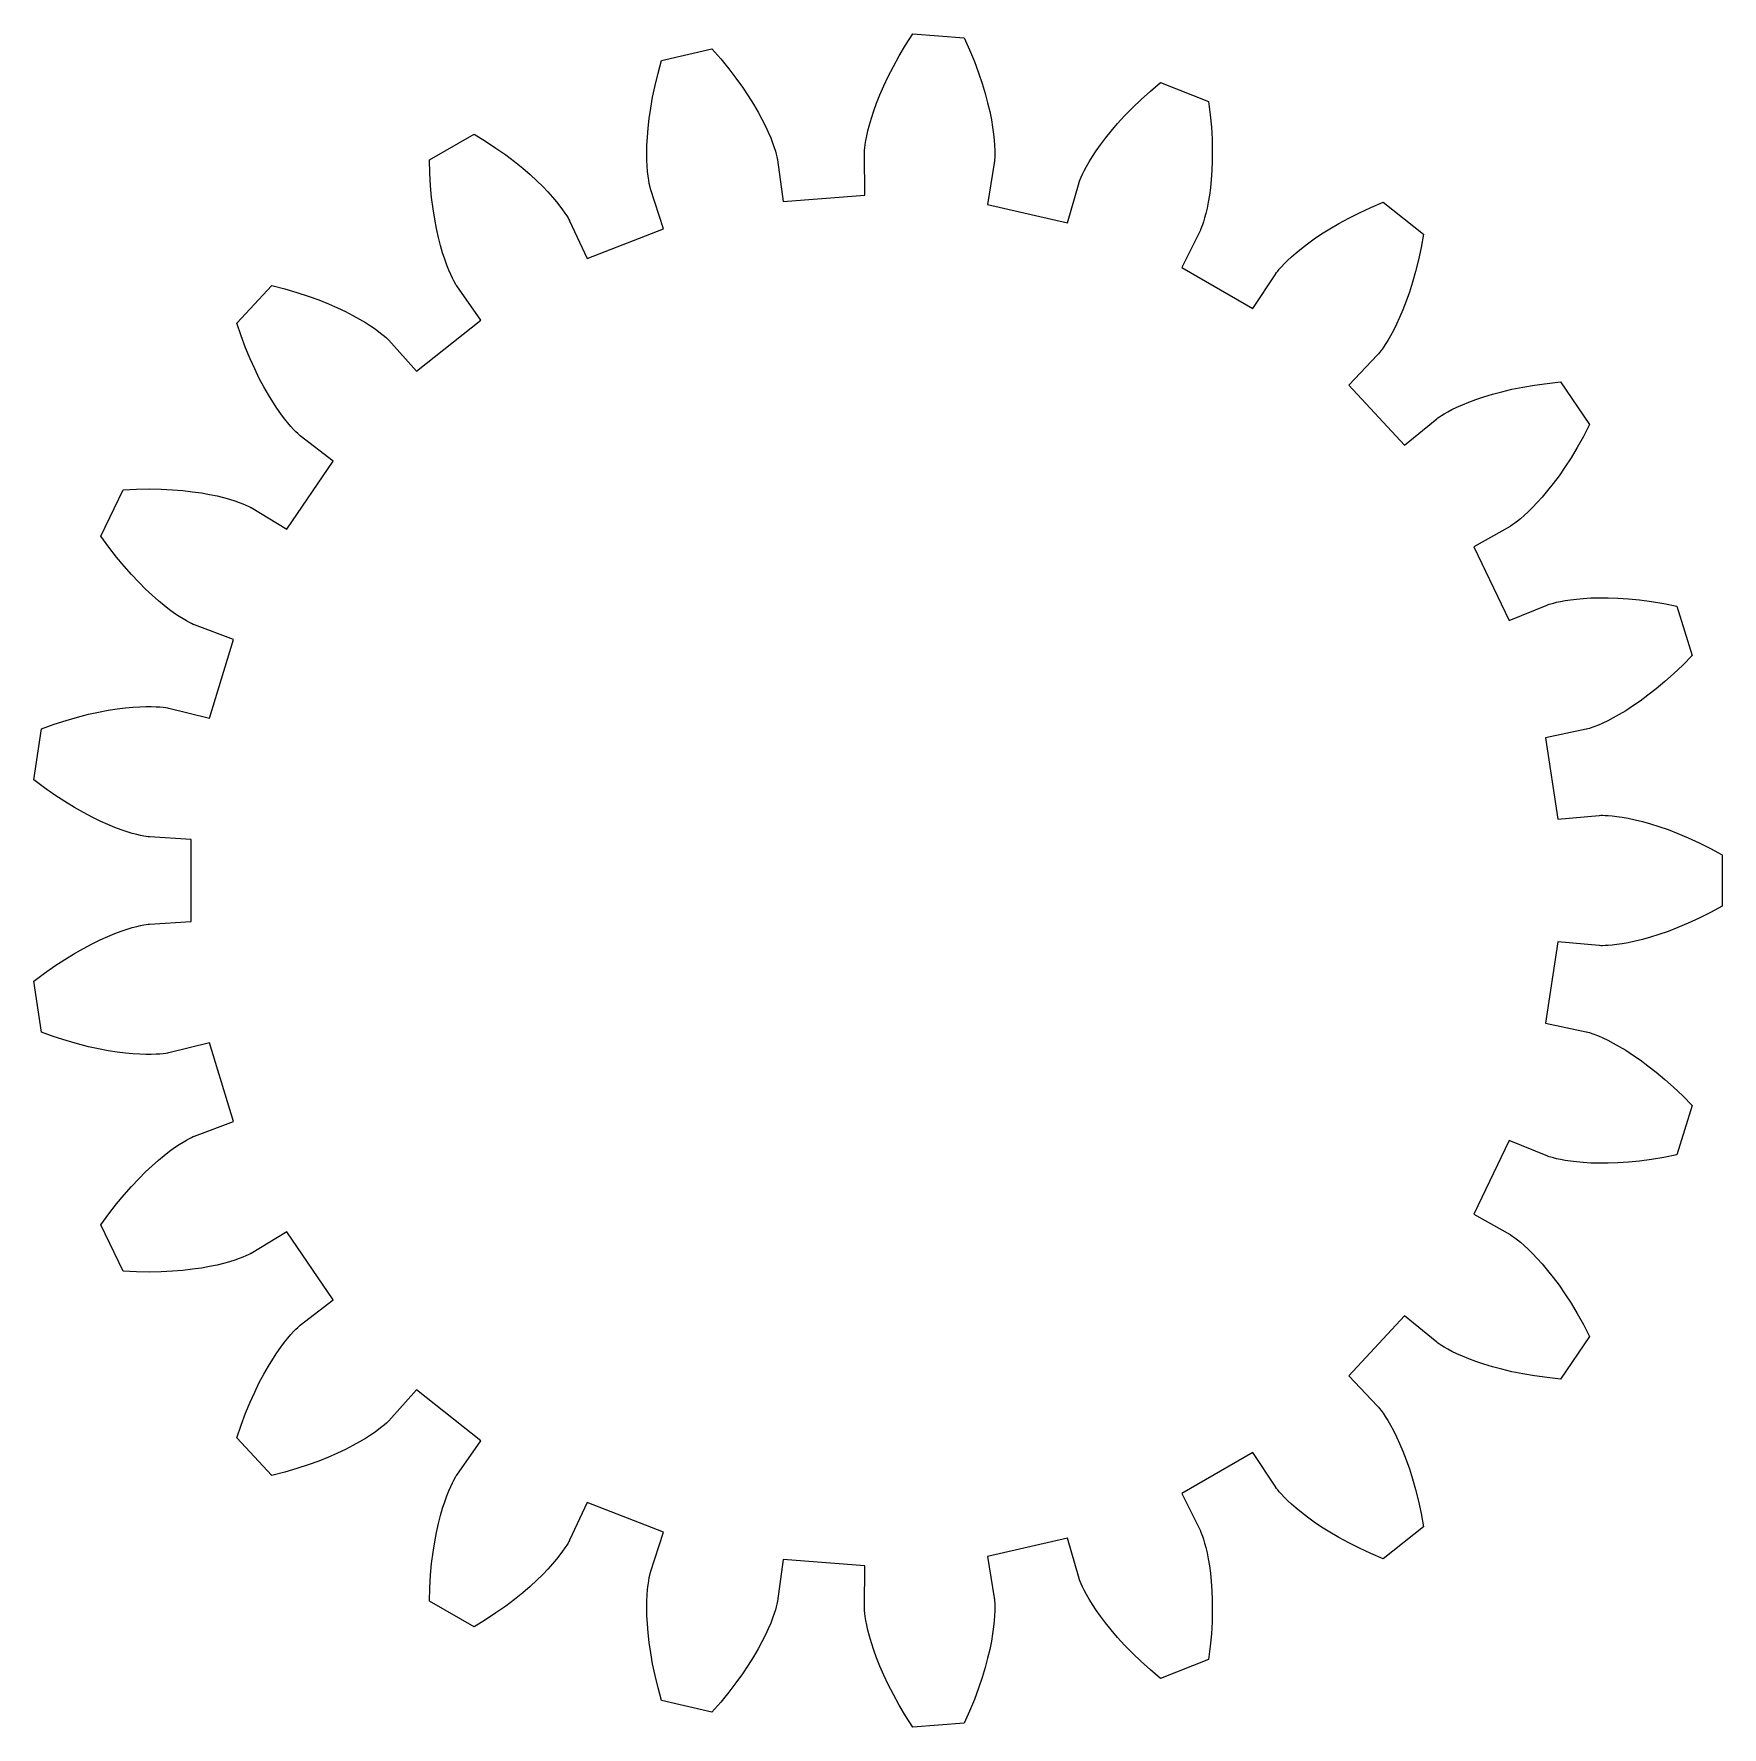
# Model space of a CAD drawing. Extents: x -41.6 to 41.9, y -41.9 to 41.9.
import ezdxf

# ---------------------------------------------------------------- set-up
doc = ezdxf.new("R2010")
doc.units = 0
doc.layers.add('1', color=7, linetype='CONTINUOUS')

msp = doc.modelspace()

# ---------------------------------------------------------------- linework, layer by layer
at = {"layer": '1', "color": 1}
for p, q in [((1.503, 41.343), (1.859, 41.9)), ((1.859, 41.9), (4.407, 41.709)), ((-10.574, 40.586), (-8.083, 41.155)), ((-8.083, 41.155), (-7.648, 40.657)), ((1.183, 40.805), (1.503, 41.343)), ((4.407, 41.709), (4.675, 41.105)), ((4.675, 41.105), (4.911, 40.526)), ((-10.75, 39.949), (-10.574, 40.586)), ((-7.648, 40.657), (-7.252, 40.173)), ((0.646, 39.797), (0.898, 40.29)), ((0.898, 40.29), (1.183, 40.805)), ((4.911, 40.526), (5.117, 39.973)), ((-10.897, 39.341), (-10.75, 39.949)), ((-7.252, 40.173), (-6.893, 39.706)), ((-6.893, 39.706), (-6.57, 39.256)), ((0.424, 39.328), (0.646, 39.797)), ((5.117, 39.973), (5.293, 39.448)), ((5.293, 39.448), (5.442, 38.952)), ((13.622, 39.063), (14.127, 39.491)), ((14.127, 39.491), (16.505, 38.557)), ((-11.113, 38.219), (-11.017, 38.764)), ((-11.017, 38.764), (-10.897, 39.341)), ((-6.57, 39.256), (-6.281, 38.826)), ((-6.281, 38.826), (-6.024, 38.417)), ((0.066, 38.471), (0.231, 38.886)), ((0.231, 38.886), (0.424, 39.328)), ((5.442, 38.952), (5.567, 38.486)), ((12.734, 38.235), (13.159, 38.644)), ((13.159, 38.644), (13.622, 39.063)), ((16.505, 38.557), (16.584, 37.901)), ((-11.187, 37.706), (-11.113, 38.219)), ((-6.024, 38.417), (-5.799, 38.032)), ((-5.799, 38.032), (-5.603, 37.671)), ((-0.286, 37.403), (-0.191, 37.728)), ((-0.191, 37.728), (-0.074, 38.085)), ((-0.074, 38.085), (0.066, 38.471)), ((5.567, 38.486), (5.669, 38.051)), ((5.669, 38.051), (5.75, 37.649)), ((11.997, 37.456), (12.347, 37.838)), ((12.347, 37.838), (12.734, 38.235)), ((16.584, 37.901), (16.639, 37.278)), ((-22.067, 35.667), (-19.854, 36.944)), ((-19.854, 36.944), (-19.292, 36.596)), ((-11.277, 36.782), (-11.241, 37.227)), ((-11.241, 37.227), (-11.187, 37.706)), ((-5.603, 37.671), (-5.435, 37.336)), ((-5.435, 37.336), (-5.292, 37.028)), ((-5.292, 37.028), (-5.173, 36.748)), ((-0.421, 36.847), (-0.362, 37.109)), ((-0.362, 37.109), (-0.286, 37.403)), ((5.75, 37.649), (5.812, 37.279)), ((5.812, 37.279), (5.857, 36.942)), ((5.857, 36.942), (5.889, 36.64)), ((11.403, 36.743), (11.683, 37.09)), ((11.683, 37.09), (11.997, 37.456)), ((16.639, 37.278), (16.672, 36.689)), ((-19.292, 36.596), (-18.771, 36.251)), ((-18.771, 36.251), (-18.29, 35.91)), ((-11.303, 35.996), (-11.297, 36.371)), ((-11.297, 36.371), (-11.277, 36.782)), ((-5.173, 36.748), (-5.075, 36.499)), ((-5.075, 36.499), (-4.998, 36.28)), ((-4.998, 36.28), (-4.938, 36.092)), ((-4.938, 36.092), (-4.894, 35.938)), ((-0.536, 35.999), (-0.534, 36.052)), ((-0.534, 36.052), (-0.529, 36.141)), ((-0.529, 36.141), (-0.517, 36.266)), ((-0.517, 36.266), (-0.496, 36.425)), ((-0.496, 36.425), (-0.465, 36.619)), ((-0.465, 36.619), (-0.421, 36.847)), ((5.889, 36.64), (5.908, 36.373)), ((5.908, 36.373), (5.918, 36.141)), ((5.918, 36.141), (5.919, 35.944)), ((10.751, 35.825), (10.938, 36.109)), ((10.938, 36.109), (11.155, 36.415)), ((11.155, 36.415), (11.403, 36.743)), ((16.672, 36.689), (16.686, 36.136)), ((16.686, 36.136), (16.682, 35.618)), ((-22.047, 35.006), (-22.067, 35.667)), ((-18.29, 35.91), (-17.849, 35.576)), ((-17.849, 35.576), (-17.446, 35.25)), ((-17.446, 35.25), (-17.08, 34.935)), ((-11.298, 35.657), (-11.303, 35.996)), ((-11.284, 35.353), (-11.298, 35.657)), ((-11.263, 35.086), (-11.284, 35.353)), ((-4.894, 35.938), (-4.864, 35.816)), ((-4.864, 35.816), (-4.845, 35.729)), ((-4.845, 35.729), (-4.835, 35.676)), ((-4.835, 35.676), (-4.832, 35.659)), ((-4.832, 35.659), (-4.555, 33.61)), ((-0.536, 35.981), (-0.536, 35.999)), ((-0.506, 33.914), (-0.536, 35.981)), ((5.893, 35.499), (5.554, 33.46)), ((5.896, 35.517), (5.893, 35.499)), ((5.902, 35.57), (5.896, 35.517)), ((5.909, 35.659), (5.902, 35.57)), ((5.916, 35.784), (5.909, 35.659)), ((5.919, 35.944), (5.916, 35.784)), ((10.349, 35.129), (10.459, 35.334)), ((10.459, 35.334), (10.592, 35.567)), ((10.592, 35.567), (10.751, 35.825)), ((16.682, 35.618), (16.664, 35.136)), ((-22.009, 34.382), (-22.047, 35.006)), ((-21.954, 33.795), (-22.009, 34.382)), ((-17.08, 34.935), (-16.752, 34.633)), ((-16.752, 34.633), (-16.458, 34.346)), ((-11.238, 34.855), (-11.263, 35.086)), ((-11.211, 34.661), (-11.238, 34.855)), ((-11.183, 34.502), (-11.211, 34.661)), ((-11.158, 34.38), (-11.183, 34.502)), ((-11.137, 34.293), (-11.158, 34.38)), ((9.513, 32.556), (10.093, 34.54)), ((10.093, 34.54), (10.098, 34.557)), ((10.098, 34.557), (10.116, 34.608)), ((10.116, 34.608), (10.148, 34.691)), ((10.148, 34.691), (10.196, 34.807)), ((10.196, 34.807), (10.262, 34.953)), ((10.262, 34.953), (10.349, 35.129)), ((16.633, 34.69), (16.591, 34.281)), ((16.664, 35.136), (16.633, 34.69)), ((-21.885, 33.245), (-21.954, 33.795)), ((-16.458, 34.346), (-16.198, 34.075)), ((-16.198, 34.075), (-15.971, 33.823)), ((-15.971, 33.823), (-15.775, 33.591)), ((-15.775, 33.591), (-15.608, 33.381)), ((-11.123, 34.241), (-11.137, 34.293)), ((-11.118, 34.224), (-11.123, 34.241)), ((-10.479, 32.258), (-11.118, 34.224)), ((-4.555, 33.61), (-0.506, 33.914)), ((16.486, 33.575), (16.427, 33.277)), ((16.542, 33.909), (16.486, 33.575)), ((16.591, 34.281), (16.542, 33.909)), ((24.531, 33.312), (25.139, 33.572)), ((25.139, 33.572), (27.137, 31.979)), ((-21.804, 32.733), (-21.885, 33.245)), ((-21.714, 32.26), (-21.804, 32.733)), ((-15.608, 33.381), (-15.47, 33.195)), ((-15.47, 33.195), (-15.357, 33.033)), ((-15.357, 33.033), (-15.27, 32.898)), ((-15.27, 32.898), (-15.205, 32.791)), ((-15.205, 32.791), (-15.161, 32.714)), ((-15.161, 32.714), (-15.136, 32.666)), ((5.554, 33.46), (9.513, 32.556)), ((16.307, 32.791), (16.251, 32.603)), ((16.367, 33.016), (16.307, 32.791)), ((16.427, 33.277), (16.367, 33.016)), ((22.952, 32.518), (23.438, 32.783)), ((23.438, 32.783), (23.964, 33.048)), ((23.964, 33.048), (24.531, 33.312)), ((-21.617, 31.824), (-21.714, 32.26)), ((-15.136, 32.666), (-15.128, 32.65)), ((-15.128, 32.65), (-14.259, 30.775)), ((-14.259, 30.775), (-10.479, 32.258)), ((16.095, 32.185), (15.17, 30.336)), ((16.102, 32.201), (16.095, 32.185)), ((16.124, 32.25), (16.102, 32.201)), ((16.157, 32.333), (16.124, 32.25)), ((16.201, 32.45), (16.157, 32.333)), ((16.251, 32.603), (16.201, 32.45)), ((21.726, 31.749), (22.096, 31.999)), ((22.096, 31.999), (22.505, 32.256)), ((22.505, 32.256), (22.952, 32.518)), ((27.137, 31.979), (27.018, 31.329)), ((-21.515, 31.426), (-21.617, 31.824)), ((-21.411, 31.065), (-21.515, 31.426)), ((-21.306, 30.742), (-21.411, 31.065)), ((20.605, 30.865), (20.833, 31.065)), ((20.833, 31.065), (21.096, 31.28)), ((21.096, 31.28), (21.393, 31.509)), ((21.393, 31.509), (21.726, 31.749)), ((27.018, 31.329), (26.887, 30.717)), ((-21.203, 30.457), (-21.306, 30.742)), ((-21.105, 30.207), (-21.203, 30.457)), ((-21.013, 29.994), (-21.105, 30.207)), ((15.17, 30.336), (18.687, 28.306)), ((19.922, 30.159), (20.002, 30.255)), ((20.002, 30.255), (20.109, 30.375)), ((20.109, 30.375), (20.244, 30.518)), ((20.244, 30.518), (20.409, 30.682)), ((20.409, 30.682), (20.605, 30.865)), ((26.887, 30.717), (26.745, 30.145)), ((-31.6, 27.578), (-29.862, 29.45)), ((-29.862, 29.45), (-29.222, 29.284)), ((-20.929, 29.816), (-21.013, 29.994)), ((-20.856, 29.673), (-20.929, 29.816)), ((-20.796, 29.564), (-20.856, 29.673)), ((-20.75, 29.487), (-20.796, 29.564)), ((-20.722, 29.441), (-20.75, 29.487)), ((-20.712, 29.427), (-20.722, 29.441)), ((-19.522, 27.736), (-20.712, 29.427)), ((18.687, 28.306), (19.826, 30.031)), ((19.826, 30.031), (19.836, 30.045)), ((19.836, 30.045), (19.867, 30.089)), ((19.867, 30.089), (19.922, 30.159)), ((26.595, 29.612), (26.439, 29.118)), ((26.745, 30.145), (26.595, 29.612)), ((-29.222, 29.284), (-28.622, 29.108)), ((-28.622, 29.108), (-28.062, 28.923)), ((-28.062, 28.923), (-27.542, 28.734)), ((-27.542, 28.734), (-27.061, 28.542)), ((-27.061, 28.542), (-26.619, 28.348)), ((26.28, 28.663), (26.119, 28.246)), ((26.439, 29.118), (26.28, 28.663)), ((-26.619, 28.348), (-26.216, 28.157)), ((-26.216, 28.157), (-25.85, 27.969)), ((-25.85, 27.969), (-25.522, 27.787)), ((-25.522, 27.787), (-25.231, 27.613)), ((-22.697, 25.204), (-19.522, 27.736)), ((25.959, 27.868), (25.802, 27.527)), ((26.119, 28.246), (25.959, 27.868)), ((-31.386, 26.952), (-31.6, 27.578)), ((-31.165, 26.367), (-31.386, 26.952)), ((-25.231, 27.613), (-24.975, 27.449)), ((-24.975, 27.449), (-24.754, 27.297)), ((-24.754, 27.297), (-24.567, 27.16)), ((-24.567, 27.16), (-24.412, 27.039)), ((-24.412, 27.039), (-24.288, 26.936)), ((-24.288, 26.936), (-24.195, 26.853)), ((-24.195, 26.853), (-24.13, 26.792)), ((25.506, 26.956), (25.371, 26.725)), ((25.65, 27.224), (25.506, 26.956)), ((25.802, 27.527), (25.65, 27.224)), ((-30.94, 25.822), (-31.165, 26.367)), ((-24.13, 26.792), (-24.092, 26.754)), ((-24.092, 26.754), (-24.08, 26.741)), ((-24.08, 26.741), (-22.697, 25.204)), ((24.866, 26.011), (23.438, 24.517)), ((24.878, 26.024), (24.866, 26.011)), ((24.913, 26.065), (24.878, 26.024)), ((24.97, 26.134), (24.913, 26.065)), ((25.046, 26.233), (24.97, 26.134)), ((25.139, 26.364), (25.046, 26.233)), ((25.248, 26.528), (25.139, 26.364)), ((25.371, 26.725), (25.248, 26.528)), ((-30.712, 25.318), (-30.94, 25.822)), ((-30.484, 24.852), (-30.712, 25.318)), ((-30.258, 24.426), (-30.484, 24.852)), ((-30.037, 24.038), (-30.258, 24.426)), ((23.438, 24.517), (26.2, 21.54)), ((31.013, 24.19), (31.517, 24.308)), ((31.517, 24.308), (32.06, 24.418)), ((32.06, 24.418), (32.641, 24.516)), ((32.641, 24.516), (33.26, 24.602)), ((33.26, 24.602), (33.918, 24.671)), ((33.918, 24.671), (35.357, 22.56)), ((-29.822, 23.688), (-30.037, 24.038)), ((-29.616, 23.374), (-29.822, 23.688)), ((28.787, 23.42), (29.064, 23.544)), ((29.064, 23.544), (29.378, 23.672)), ((29.378, 23.672), (29.73, 23.804)), ((29.73, 23.804), (30.119, 23.935)), ((30.119, 23.935), (30.547, 24.064)), ((30.547, 24.064), (31.013, 24.19)), ((-29.421, 23.097), (-29.616, 23.374)), ((-29.239, 22.854), (-29.421, 23.097)), ((-29.071, 22.645), (-29.239, 22.854)), ((-28.92, 22.468), (-29.071, 22.645)), ((26.2, 21.54), (27.796, 22.853)), ((27.796, 22.853), (27.81, 22.864)), ((27.81, 22.864), (27.854, 22.896)), ((27.854, 22.896), (27.927, 22.947)), ((27.927, 22.947), (28.032, 23.015)), ((28.032, 23.015), (28.169, 23.099)), ((28.169, 23.099), (28.34, 23.195)), ((28.34, 23.195), (28.546, 23.303)), ((28.546, 23.303), (28.787, 23.42)), ((-28.788, 22.323), (-28.92, 22.468)), ((-28.676, 22.207), (-28.788, 22.323)), ((-28.586, 22.12), (-28.676, 22.207)), ((-28.52, 22.06), (-28.586, 22.12)), ((-28.479, 22.026), (-28.52, 22.06)), ((-28.465, 22.014), (-28.479, 22.026)), ((-26.83, 20.75), (-28.465, 22.014)), ((35.052, 21.973), (34.747, 21.428)), ((35.357, 22.56), (35.052, 21.973)), ((34.747, 21.428), (34.443, 20.923)), ((-29.118, 17.395), (-26.83, 20.75)), ((34.142, 20.457), (33.848, 20.031)), ((34.443, 20.923), (34.142, 20.457)), ((-38.324, 17.038), (-37.216, 19.34)), ((-37.216, 19.34), (-36.556, 19.37)), ((-36.556, 19.37), (-35.93, 19.378)), ((-35.93, 19.378), (-35.341, 19.367)), ((-35.341, 19.367), (-34.788, 19.339)), ((-34.788, 19.339), (-34.271, 19.297)), ((-34.271, 19.297), (-33.792, 19.243)), ((33.284, 19.293), (33.02, 18.978)), ((33.561, 19.643), (33.284, 19.293)), ((33.848, 20.031), (33.561, 19.643)), ((-33.792, 19.243), (-33.35, 19.179)), ((-33.35, 19.179), (-32.946, 19.107)), ((-32.946, 19.107), (-32.578, 19.029)), ((-32.578, 19.029), (-32.249, 18.949)), ((-32.249, 18.949), (-31.956, 18.868)), ((-31.956, 18.868), (-31.7, 18.788)), ((-31.7, 18.788), (-31.481, 18.712)), ((-31.481, 18.712), (-31.297, 18.642)), ((-31.297, 18.642), (-31.149, 18.58)), ((-31.149, 18.58), (-31.035, 18.528)), ((-31.035, 18.528), (-30.955, 18.489)), ((-30.955, 18.489), (-30.908, 18.464)), ((-30.908, 18.464), (-30.892, 18.455)), ((-30.892, 18.455), (-29.118, 17.395)), ((32.535, 18.454), (32.318, 18.241)), ((32.769, 18.699), (32.535, 18.454)), ((33.02, 18.978), (32.769, 18.699)), ((31.564, 17.613), (31.489, 17.563)), ((31.665, 17.686), (31.564, 17.613)), ((31.793, 17.783), (31.665, 17.686)), ((31.946, 17.907), (31.793, 17.783)), ((32.121, 18.059), (31.946, 17.907)), ((32.318, 18.241), (32.121, 18.059)), ((-37.936, 16.503), (-38.324, 17.038)), ((31.428, 17.526), (29.623, 16.519)), ((31.444, 17.535), (31.428, 17.526)), ((31.489, 17.563), (31.444, 17.535)), ((-37.552, 16.01), (-37.936, 16.503)), ((-37.176, 15.556), (-37.552, 16.01)), ((29.623, 16.519), (31.385, 12.861)), ((-36.81, 15.14), (-37.176, 15.556)), ((-36.455, 14.763), (-36.81, 15.14)), ((-36.114, 14.422), (-36.455, 14.763)), ((-35.788, 14.117), (-36.114, 14.422)), ((-35.479, 13.845), (-35.788, 14.117)), ((-35.19, 13.606), (-35.479, 13.845)), ((-34.922, 13.398), (-35.19, 13.606)), ((31.385, 12.861), (33.298, 13.644)), ((33.298, 13.644), (33.314, 13.651)), ((33.314, 13.651), (33.365, 13.669)), ((33.365, 13.669), (33.45, 13.696)), ((33.45, 13.696), (33.57, 13.73)), ((33.57, 13.73), (33.726, 13.769)), ((33.726, 13.769), (33.918, 13.811)), ((33.918, 13.811), (34.146, 13.854)), ((34.146, 13.854), (34.411, 13.894)), ((34.411, 13.894), (34.713, 13.931)), ((34.713, 13.931), (35.051, 13.961)), ((35.051, 13.961), (35.425, 13.983)), ((35.425, 13.983), (35.836, 13.994)), ((35.836, 13.994), (36.283, 13.991)), ((36.283, 13.991), (36.765, 13.974)), ((36.765, 13.974), (37.282, 13.938)), ((37.282, 13.938), (37.833, 13.883)), ((37.833, 13.883), (38.417, 13.806)), ((38.417, 13.806), (39.034, 13.705)), ((39.034, 13.705), (39.683, 13.577)), ((39.683, 13.577), (40.436, 11.136)), ((-34.676, 13.22), (-34.922, 13.398)), ((-34.454, 13.07), (-34.676, 13.22)), ((-34.258, 12.946), (-34.454, 13.07)), ((-34.089, 12.846), (-34.258, 12.946)), ((-33.948, 12.768), (-34.089, 12.846)), ((-33.836, 12.712), (-33.948, 12.768)), ((-33.755, 12.674), (-33.836, 12.712)), ((-33.706, 12.653), (-33.755, 12.674)), ((-33.689, 12.646), (-33.706, 12.653)), ((-31.754, 11.92), (-33.689, 12.646)), ((-32.951, 8.039), (-31.754, 11.92)), ((40.436, 11.136), (39.972, 10.665)), ((39.519, 10.234), (39.08, 9.841)), ((39.972, 10.665), (39.519, 10.234)), ((38.655, 9.485), (38.248, 9.165)), ((39.08, 9.841), (38.655, 9.485)), ((-38.437, 8.338), (-37.963, 8.428)), ((-37.963, 8.428), (-37.521, 8.496)), ((-37.521, 8.496), (-37.114, 8.547)), ((-37.114, 8.547), (-36.74, 8.581)), ((-36.74, 8.581), (-36.401, 8.602)), ((-36.401, 8.602), (-36.098, 8.611)), ((-36.098, 8.611), (-35.83, 8.61)), ((-35.83, 8.61), (-35.598, 8.602)), ((-35.598, 8.602), (-35.402, 8.589)), ((-35.402, 8.589), (-35.242, 8.574)), ((-35.242, 8.574), (-35.118, 8.558)), ((-35.118, 8.558), (-35.029, 8.543)), ((-35.029, 8.543), (-34.977, 8.533)), ((-34.977, 8.533), (-34.959, 8.529)), ((-34.959, 8.529), (-32.951, 8.039)), ((37.147, 8.403), (36.825, 8.209)), ((37.492, 8.625), (37.147, 8.403)), ((37.86, 8.878), (37.492, 8.625)), ((38.248, 9.165), (37.86, 8.878)), ((-41.263, 7.511), (-40.641, 7.734)), ((-40.641, 7.734), (-40.046, 7.926)), ((-40.046, 7.926), (-39.479, 8.09)), ((-39.479, 8.09), (-38.943, 8.226)), ((-38.943, 8.226), (-38.437, 8.338)), ((35.471, 7.566), (35.353, 7.527)), ((35.622, 7.622), (35.471, 7.566)), ((35.805, 7.695), (35.622, 7.622)), ((36.017, 7.789), (35.805, 7.695)), ((36.259, 7.904), (36.017, 7.789)), ((36.529, 8.044), (36.259, 7.904)), ((36.825, 8.209), (36.529, 8.044)), ((-41.644, 4.985), (-41.263, 7.511)), ((35.198, 7.484), (33.176, 7.054)), ((33.176, 7.054), (33.781, 3.038)), ((35.215, 7.488), (35.198, 7.484)), ((35.267, 7.501), (35.215, 7.488)), ((35.353, 7.527), (35.267, 7.501)), ((-41.115, 4.589), (-41.644, 4.985)), ((-40.603, 4.23), (-41.115, 4.589)), ((-40.11, 3.907), (-40.603, 4.23)), ((-39.637, 3.618), (-40.11, 3.907)), ((-39.187, 3.362), (-39.637, 3.618)), ((-38.76, 3.137), (-39.187, 3.362)), ((-38.359, 2.941), (-38.76, 3.137)), ((-37.984, 2.772), (-38.359, 2.941)), ((-37.637, 2.629), (-37.984, 2.772)), ((-37.32, 2.51), (-37.637, 2.629)), ((33.781, 3.038), (35.84, 3.224)), ((35.84, 3.224), (35.858, 3.225)), ((35.858, 3.225), (35.911, 3.227)), ((35.911, 3.227), (36.001, 3.228)), ((36.001, 3.228), (36.126, 3.225)), ((36.126, 3.225), (36.286, 3.217)), ((36.286, 3.217), (36.482, 3.2)), ((36.482, 3.2), (36.713, 3.174)), ((36.713, 3.174), (36.978, 3.134)), ((36.978, 3.134), (37.277, 3.08)), ((37.277, 3.08), (37.609, 3.01)), ((37.609, 3.01), (37.973, 2.92)), ((37.973, 2.92), (38.369, 2.809)), ((38.369, 2.809), (38.795, 2.675)), ((38.795, 2.675), (39.25, 2.516)), ((39.25, 2.516), (39.734, 2.33)), ((-37.032, 2.412), (-37.32, 2.51)), ((-36.776, 2.334), (-37.032, 2.412)), ((-36.552, 2.273), (-36.776, 2.334)), ((-36.36, 2.227), (-36.552, 2.273)), ((-36.203, 2.195), (-36.36, 2.227)), ((-36.08, 2.174), (-36.203, 2.195)), ((-35.991, 2.161), (-36.08, 2.174)), ((-35.938, 2.155), (-35.991, 2.161)), ((-35.92, 2.154), (-35.938, 2.155)), ((-33.857, 2.03), (-35.92, 2.154)), ((-33.857, -2.03), (-33.857, 2.03)), ((39.734, 2.33), (40.244, 2.115)), ((40.244, 2.115), (40.78, 1.869)), ((40.78, 1.869), (41.34, 1.591)), ((41.34, 1.591), (41.922, 1.278)), ((41.922, 1.278), (41.922, -1.278)), ((41.34, -1.591), (40.78, -1.869)), ((41.922, -1.278), (41.34, -1.591)), ((-37.637, -2.629), (-37.32, -2.51)), ((-37.32, -2.51), (-37.032, -2.412)), ((-37.032, -2.412), (-36.776, -2.334)), ((-36.776, -2.334), (-36.552, -2.273)), ((-36.552, -2.273), (-36.36, -2.227)), ((-36.36, -2.227), (-36.203, -2.195)), ((-36.203, -2.195), (-36.08, -2.174)), ((-36.08, -2.174), (-35.991, -2.161)), ((-35.991, -2.161), (-35.938, -2.155)), ((-35.938, -2.155), (-35.92, -2.154)), ((-35.92, -2.154), (-33.857, -2.03)), ((39.734, -2.33), (39.25, -2.516)), ((40.244, -2.115), (39.734, -2.33)), ((40.78, -1.869), (40.244, -2.115)), ((-39.187, -3.362), (-38.76, -3.137)), ((-38.76, -3.137), (-38.359, -2.941)), ((-38.359, -2.941), (-37.984, -2.772)), ((-37.984, -2.772), (-37.637, -2.629)), ((33.781, -3.038), (33.176, -7.054)), ((35.84, -3.224), (33.781, -3.038)), ((35.858, -3.225), (35.84, -3.224)), ((35.911, -3.227), (35.858, -3.225)), ((36.001, -3.228), (35.911, -3.227)), ((36.126, -3.225), (36.001, -3.228)), ((36.286, -3.217), (36.126, -3.225)), ((36.482, -3.2), (36.286, -3.217)), ((36.713, -3.174), (36.482, -3.2)), ((36.978, -3.134), (36.713, -3.174)), ((37.277, -3.08), (36.978, -3.134)), ((37.609, -3.01), (37.277, -3.08)), ((37.973, -2.92), (37.609, -3.01)), ((38.369, -2.809), (37.973, -2.92)), ((38.795, -2.675), (38.369, -2.809)), ((39.25, -2.516), (38.795, -2.675)), ((-40.603, -4.23), (-40.11, -3.907)), ((-40.11, -3.907), (-39.637, -3.618)), ((-39.637, -3.618), (-39.187, -3.362)), ((-41.644, -4.985), (-41.115, -4.589)), ((-41.263, -7.511), (-41.644, -4.985)), ((-41.115, -4.589), (-40.603, -4.23)), ((-40.641, -7.734), (-41.263, -7.511)), ((33.176, -7.054), (35.198, -7.484)), ((35.198, -7.484), (35.215, -7.488)), ((35.215, -7.488), (35.267, -7.501)), ((35.267, -7.501), (35.353, -7.527)), ((35.353, -7.527), (35.471, -7.566)), ((-40.046, -7.926), (-40.641, -7.734)), ((-39.479, -8.09), (-40.046, -7.926)), ((-38.943, -8.226), (-39.479, -8.09)), ((-38.437, -8.338), (-38.943, -8.226)), ((-37.963, -8.428), (-38.437, -8.338)), ((-32.951, -8.039), (-34.959, -8.529)), ((-31.754, -11.92), (-32.951, -8.039)), ((35.471, -7.566), (35.622, -7.622)), ((35.622, -7.622), (35.805, -7.695)), ((35.805, -7.695), (36.017, -7.789)), ((36.017, -7.789), (36.259, -7.904)), ((36.259, -7.904), (36.529, -8.044)), ((36.529, -8.044), (36.825, -8.209)), ((36.825, -8.209), (37.147, -8.403)), ((-37.521, -8.496), (-37.963, -8.428)), ((-37.114, -8.547), (-37.521, -8.496)), ((-36.74, -8.581), (-37.114, -8.547)), ((-36.401, -8.602), (-36.74, -8.581)), ((-36.098, -8.611), (-36.401, -8.602)), ((-35.83, -8.61), (-36.098, -8.611)), ((-35.598, -8.602), (-35.83, -8.61)), ((-35.402, -8.589), (-35.598, -8.602)), ((-35.242, -8.574), (-35.402, -8.589)), ((-35.118, -8.558), (-35.242, -8.574)), ((-35.029, -8.543), (-35.118, -8.558)), ((-34.977, -8.533), (-35.029, -8.543)), ((-34.959, -8.529), (-34.977, -8.533)), ((37.147, -8.403), (37.492, -8.625)), ((37.492, -8.625), (37.86, -8.878)), ((37.86, -8.878), (38.248, -9.165)), ((38.248, -9.165), (38.655, -9.485)), ((38.655, -9.485), (39.08, -9.841)), ((39.08, -9.841), (39.519, -10.234)), ((39.519, -10.234), (39.972, -10.665)), ((39.972, -10.665), (40.436, -11.136)), ((40.436, -11.136), (39.683, -13.577)), ((-33.689, -12.646), (-31.754, -11.92)), ((-35.19, -13.606), (-34.922, -13.398)), ((-34.922, -13.398), (-34.676, -13.22)), ((-34.676, -13.22), (-34.454, -13.07)), ((-34.454, -13.07), (-34.258, -12.946)), ((-34.258, -12.946), (-34.089, -12.846)), ((-34.089, -12.846), (-33.948, -12.768)), ((-33.948, -12.768), (-33.836, -12.712)), ((-33.836, -12.712), (-33.755, -12.674)), ((-33.755, -12.674), (-33.706, -12.653)), ((-33.706, -12.653), (-33.689, -12.646)), ((31.385, -12.861), (29.623, -16.519)), ((33.298, -13.644), (31.385, -12.861)), ((-36.114, -14.422), (-35.788, -14.117)), ((-35.788, -14.117), (-35.479, -13.845)), ((-35.479, -13.845), (-35.19, -13.606)), ((33.314, -13.651), (33.298, -13.644)), ((33.365, -13.669), (33.314, -13.651)), ((33.45, -13.696), (33.365, -13.669)), ((33.57, -13.73), (33.45, -13.696)), ((33.726, -13.769), (33.57, -13.73)), ((33.918, -13.811), (33.726, -13.769)), ((34.146, -13.854), (33.918, -13.811)), ((34.411, -13.894), (34.146, -13.854)), ((34.713, -13.931), (34.411, -13.894)), ((35.051, -13.961), (34.713, -13.931)), ((35.425, -13.983), (35.051, -13.961)), ((35.836, -13.994), (35.425, -13.983)), ((36.283, -13.991), (35.836, -13.994)), ((36.765, -13.974), (36.283, -13.991)), ((37.282, -13.938), (36.765, -13.974)), ((37.833, -13.883), (37.282, -13.938)), ((38.417, -13.806), (37.833, -13.883)), ((39.034, -13.705), (38.417, -13.806)), ((39.683, -13.577), (39.034, -13.705)), ((-36.81, -15.14), (-36.455, -14.763)), ((-36.455, -14.763), (-36.114, -14.422)), ((-37.552, -16.01), (-37.176, -15.556)), ((-37.176, -15.556), (-36.81, -15.14)), ((-38.324, -17.038), (-37.936, -16.503)), ((-37.936, -16.503), (-37.552, -16.01)), ((29.623, -16.519), (31.428, -17.526)), ((-37.216, -19.34), (-38.324, -17.038)), ((-29.118, -17.395), (-30.892, -18.455)), ((-26.83, -20.75), (-29.118, -17.395)), ((31.428, -17.526), (31.444, -17.535)), ((31.444, -17.535), (31.489, -17.563)), ((31.489, -17.563), (31.564, -17.613)), ((31.564, -17.613), (31.665, -17.686)), ((31.665, -17.686), (31.793, -17.783)), ((31.793, -17.783), (31.946, -17.907)), ((31.946, -17.907), (32.121, -18.059)), ((32.121, -18.059), (32.318, -18.241)), ((32.318, -18.241), (32.535, -18.454)), ((-33.792, -19.243), (-34.271, -19.297)), ((-33.35, -19.179), (-33.792, -19.243)), ((-32.946, -19.107), (-33.35, -19.179)), ((-32.578, -19.029), (-32.946, -19.107)), ((-32.249, -18.949), (-32.578, -19.029)), ((-31.956, -18.868), (-32.249, -18.949)), ((-31.7, -18.788), (-31.956, -18.868)), ((-31.481, -18.712), (-31.7, -18.788)), ((-31.297, -18.642), (-31.481, -18.712)), ((-31.149, -18.58), (-31.297, -18.642)), ((-31.035, -18.528), (-31.149, -18.58)), ((-30.955, -18.489), (-31.035, -18.528)), ((-30.908, -18.464), (-30.955, -18.489)), ((-30.892, -18.455), (-30.908, -18.464)), ((32.535, -18.454), (32.769, -18.699)), ((32.769, -18.699), (33.02, -18.978)), ((33.02, -18.978), (33.284, -19.293)), ((-36.556, -19.37), (-37.216, -19.34)), ((-35.93, -19.378), (-36.556, -19.37)), ((-35.341, -19.367), (-35.93, -19.378)), ((-34.788, -19.339), (-35.341, -19.367)), ((-34.271, -19.297), (-34.788, -19.339)), ((33.284, -19.293), (33.561, -19.643)), ((33.561, -19.643), (33.848, -20.031)), ((33.848, -20.031), (34.142, -20.457)), ((-28.465, -22.014), (-26.83, -20.75)), ((34.142, -20.457), (34.443, -20.923)), ((34.443, -20.923), (34.747, -21.428)), ((26.2, -21.54), (23.438, -24.517)), ((27.796, -22.853), (26.2, -21.54)), ((34.747, -21.428), (35.052, -21.973)), ((-29.071, -22.645), (-28.92, -22.468)), ((-28.92, -22.468), (-28.788, -22.323)), ((-28.788, -22.323), (-28.676, -22.207)), ((-28.676, -22.207), (-28.586, -22.12)), ((-28.586, -22.12), (-28.52, -22.06)), ((-28.52, -22.06), (-28.479, -22.026)), ((-28.479, -22.026), (-28.465, -22.014)), ((35.357, -22.56), (33.918, -24.671)), ((35.052, -21.973), (35.357, -22.56)), ((-29.822, -23.688), (-29.616, -23.374)), ((-29.616, -23.374), (-29.421, -23.097)), ((-29.421, -23.097), (-29.239, -22.854)), ((-29.239, -22.854), (-29.071, -22.645)), ((27.81, -22.864), (27.796, -22.853)), ((27.854, -22.896), (27.81, -22.864)), ((27.927, -22.947), (27.854, -22.896)), ((28.032, -23.015), (27.927, -22.947)), ((28.169, -23.099), (28.032, -23.015)), ((28.34, -23.195), (28.169, -23.099)), ((28.546, -23.303), (28.34, -23.195)), ((28.787, -23.42), (28.546, -23.303)), ((29.064, -23.544), (28.787, -23.42)), ((-30.258, -24.426), (-30.037, -24.038)), ((-30.037, -24.038), (-29.822, -23.688)), ((29.378, -23.672), (29.064, -23.544)), ((29.73, -23.804), (29.378, -23.672)), ((30.119, -23.935), (29.73, -23.804)), ((30.547, -24.064), (30.119, -23.935)), ((31.013, -24.19), (30.547, -24.064)), ((31.517, -24.308), (31.013, -24.19)), ((-30.712, -25.318), (-30.484, -24.852)), ((-30.484, -24.852), (-30.258, -24.426)), ((23.438, -24.517), (24.866, -26.011)), ((32.06, -24.418), (31.517, -24.308)), ((32.641, -24.516), (32.06, -24.418)), ((33.26, -24.602), (32.641, -24.516)), ((33.918, -24.671), (33.26, -24.602)), ((-31.165, -26.367), (-30.94, -25.822)), ((-30.94, -25.822), (-30.712, -25.318)), ((-22.697, -25.204), (-24.08, -26.741)), ((-19.522, -27.736), (-22.697, -25.204)), ((-31.386, -26.952), (-31.165, -26.367)), ((-24.13, -26.792), (-24.195, -26.853)), ((-24.092, -26.754), (-24.13, -26.792)), ((-24.08, -26.741), (-24.092, -26.754)), ((24.866, -26.011), (24.878, -26.024)), ((24.878, -26.024), (24.913, -26.065)), ((24.913, -26.065), (24.97, -26.134)), ((24.97, -26.134), (25.046, -26.233)), ((25.046, -26.233), (25.139, -26.364)), ((25.139, -26.364), (25.248, -26.528)), ((25.248, -26.528), (25.371, -26.725)), ((25.371, -26.725), (25.506, -26.956)), ((-31.6, -27.578), (-31.386, -26.952)), ((-29.862, -29.45), (-31.6, -27.578)), ((-25.231, -27.613), (-25.522, -27.787)), ((-24.975, -27.449), (-25.231, -27.613)), ((-24.754, -27.297), (-24.975, -27.449)), ((-24.567, -27.16), (-24.754, -27.297)), ((-24.412, -27.039), (-24.567, -27.16)), ((-24.288, -26.936), (-24.412, -27.039)), ((-24.195, -26.853), (-24.288, -26.936)), ((25.506, -26.956), (25.65, -27.224)), ((25.65, -27.224), (25.802, -27.527)), ((25.802, -27.527), (25.959, -27.868)), ((-26.619, -28.348), (-27.061, -28.542)), ((-26.216, -28.157), (-26.619, -28.348)), ((-25.85, -27.969), (-26.216, -28.157)), ((-25.522, -27.787), (-25.85, -27.969)), ((-20.712, -29.427), (-19.522, -27.736)), ((18.687, -28.306), (15.17, -30.336)), ((19.826, -30.031), (18.687, -28.306)), ((25.959, -27.868), (26.119, -28.246)), ((26.119, -28.246), (26.28, -28.663)), ((-29.222, -29.284), (-29.862, -29.45)), ((-28.622, -29.108), (-29.222, -29.284)), ((-28.062, -28.923), (-28.622, -29.108)), ((-27.542, -28.734), (-28.062, -28.923)), ((-27.061, -28.542), (-27.542, -28.734)), ((26.28, -28.663), (26.439, -29.118)), ((26.439, -29.118), (26.595, -29.612)), ((-21.105, -30.207), (-21.013, -29.994)), ((-21.013, -29.994), (-20.929, -29.816)), ((-20.929, -29.816), (-20.856, -29.673)), ((-20.856, -29.673), (-20.796, -29.564)), ((-20.796, -29.564), (-20.75, -29.487)), ((-20.75, -29.487), (-20.722, -29.441)), ((-20.722, -29.441), (-20.712, -29.427)), ((19.836, -30.045), (19.826, -30.031)), ((19.867, -30.089), (19.836, -30.045)), ((19.922, -30.159), (19.867, -30.089)), ((20.002, -30.255), (19.922, -30.159)), ((26.595, -29.612), (26.745, -30.145)), ((26.745, -30.145), (26.887, -30.717)), ((-21.411, -31.065), (-21.306, -30.742)), ((-21.306, -30.742), (-21.203, -30.457)), ((-21.203, -30.457), (-21.105, -30.207)), ((-14.259, -30.775), (-15.128, -32.65)), ((-10.479, -32.258), (-14.259, -30.775)), ((15.17, -30.336), (16.095, -32.185)), ((20.109, -30.375), (20.002, -30.255)), ((20.244, -30.518), (20.109, -30.375)), ((20.409, -30.682), (20.244, -30.518)), ((20.605, -30.865), (20.409, -30.682)), ((20.833, -31.065), (20.605, -30.865)), ((26.887, -30.717), (27.018, -31.329)), ((-21.714, -32.26), (-21.617, -31.824)), ((-21.617, -31.824), (-21.515, -31.426)), ((-21.515, -31.426), (-21.411, -31.065)), ((21.096, -31.28), (20.833, -31.065)), ((21.393, -31.509), (21.096, -31.28)), ((21.726, -31.749), (21.393, -31.509)), ((22.096, -31.999), (21.726, -31.749)), ((27.018, -31.329), (27.137, -31.979)), ((-21.804, -32.733), (-21.714, -32.26)), ((-15.136, -32.666), (-15.161, -32.714)), ((-15.128, -32.65), (-15.136, -32.666)), ((-11.118, -34.224), (-10.479, -32.258)), ((9.513, -32.556), (5.554, -33.46)), ((10.093, -34.54), (9.513, -32.556)), ((16.095, -32.185), (16.102, -32.201)), ((16.102, -32.201), (16.124, -32.25)), ((16.124, -32.25), (16.157, -32.333)), ((16.157, -32.333), (16.201, -32.45)), ((16.201, -32.45), (16.251, -32.603)), ((16.251, -32.603), (16.307, -32.791)), ((22.505, -32.256), (22.096, -31.999)), ((22.952, -32.518), (22.505, -32.256)), ((23.438, -32.783), (22.952, -32.518)), ((27.137, -31.979), (25.139, -33.572)), ((-21.954, -33.795), (-21.885, -33.245)), ((-21.885, -33.245), (-21.804, -32.733)), ((-15.608, -33.381), (-15.775, -33.591)), ((-15.47, -33.195), (-15.608, -33.381)), ((-15.357, -33.033), (-15.47, -33.195)), ((-15.27, -32.898), (-15.357, -33.033)), ((-15.205, -32.791), (-15.27, -32.898)), ((-15.161, -32.714), (-15.205, -32.791)), ((5.554, -33.46), (5.893, -35.499)), ((16.307, -32.791), (16.367, -33.016)), ((16.367, -33.016), (16.427, -33.277)), ((16.427, -33.277), (16.486, -33.575)), ((23.964, -33.048), (23.438, -32.783)), ((24.531, -33.312), (23.964, -33.048)), ((25.139, -33.572), (24.531, -33.312)), ((-22.009, -34.382), (-21.954, -33.795)), ((-16.458, -34.346), (-16.752, -34.633)), ((-16.198, -34.075), (-16.458, -34.346)), ((-15.971, -33.823), (-16.198, -34.075)), ((-15.775, -33.591), (-15.971, -33.823)), ((-11.158, -34.38), (-11.137, -34.293)), ((-11.137, -34.293), (-11.123, -34.241)), ((-11.123, -34.241), (-11.118, -34.224)), ((-4.555, -33.61), (-4.832, -35.659)), ((-0.506, -33.914), (-4.555, -33.61)), ((-0.536, -35.981), (-0.506, -33.914)), ((16.486, -33.575), (16.542, -33.909)), ((16.542, -33.909), (16.591, -34.281)), ((16.591, -34.281), (16.633, -34.69)), ((-22.067, -35.667), (-22.047, -35.006)), ((-22.047, -35.006), (-22.009, -34.382)), ((-17.08, -34.935), (-17.446, -35.25)), ((-16.752, -34.633), (-17.08, -34.935)), ((-11.284, -35.353), (-11.263, -35.086)), ((-11.263, -35.086), (-11.238, -34.855)), ((-11.238, -34.855), (-11.211, -34.661)), ((-11.211, -34.661), (-11.183, -34.502)), ((-11.183, -34.502), (-11.158, -34.38)), ((10.098, -34.557), (10.093, -34.54)), ((10.116, -34.608), (10.098, -34.557)), ((10.148, -34.691), (10.116, -34.608)), ((10.196, -34.807), (10.148, -34.691)), ((10.262, -34.953), (10.196, -34.807)), ((10.349, -35.129), (10.262, -34.953)), ((10.459, -35.334), (10.349, -35.129)), ((16.633, -34.69), (16.664, -35.136)), ((16.664, -35.136), (16.682, -35.618)), ((-19.854, -36.944), (-22.067, -35.667)), ((-18.29, -35.91), (-18.771, -36.251)), ((-17.849, -35.576), (-18.29, -35.91)), ((-17.446, -35.25), (-17.849, -35.576)), ((-11.303, -35.996), (-11.298, -35.657)), ((-11.297, -36.371), (-11.303, -35.996)), ((-11.298, -35.657), (-11.284, -35.353)), ((-4.894, -35.938), (-4.938, -36.092)), ((-4.864, -35.816), (-4.894, -35.938)), ((-4.845, -35.729), (-4.864, -35.816)), ((-4.835, -35.676), (-4.845, -35.729)), ((-4.832, -35.659), (-4.835, -35.676)), ((-0.536, -35.999), (-0.536, -35.981)), ((-0.534, -36.052), (-0.536, -35.999)), ((5.893, -35.499), (5.896, -35.517)), ((5.896, -35.517), (5.902, -35.57)), ((5.902, -35.57), (5.909, -35.659)), ((5.909, -35.659), (5.916, -35.784)), ((5.916, -35.784), (5.919, -35.944)), ((5.919, -35.944), (5.918, -36.141)), ((10.592, -35.567), (10.459, -35.334)), ((10.751, -35.825), (10.592, -35.567)), ((10.938, -36.109), (10.751, -35.825)), ((16.682, -35.618), (16.686, -36.136)), ((-19.292, -36.596), (-19.854, -36.944)), ((-18.771, -36.251), (-19.292, -36.596)), ((-11.277, -36.782), (-11.297, -36.371)), ((-11.241, -37.227), (-11.277, -36.782)), ((-5.173, -36.748), (-5.292, -37.028)), ((-5.075, -36.499), (-5.173, -36.748)), ((-4.998, -36.28), (-5.075, -36.499)), ((-4.938, -36.092), (-4.998, -36.28)), ((-0.529, -36.141), (-0.534, -36.052)), ((-0.517, -36.266), (-0.529, -36.141)), ((-0.496, -36.425), (-0.517, -36.266)), ((-0.465, -36.619), (-0.496, -36.425)), ((-0.421, -36.847), (-0.465, -36.619)), ((-0.362, -37.109), (-0.421, -36.847)), ((5.889, -36.64), (5.857, -36.942)), ((5.908, -36.373), (5.889, -36.64)), ((5.918, -36.141), (5.908, -36.373)), ((11.155, -36.415), (10.938, -36.109)), ((11.403, -36.743), (11.155, -36.415)), ((11.683, -37.09), (11.403, -36.743)), ((16.672, -36.689), (16.639, -37.278)), ((16.686, -36.136), (16.672, -36.689)), ((-11.187, -37.706), (-11.241, -37.227)), ((-11.113, -38.219), (-11.187, -37.706)), ((-5.603, -37.671), (-5.799, -38.032)), ((-5.435, -37.336), (-5.603, -37.671)), ((-5.292, -37.028), (-5.435, -37.336)), ((-0.286, -37.403), (-0.362, -37.109)), ((-0.191, -37.728), (-0.286, -37.403)), ((5.75, -37.649), (5.669, -38.051)), ((5.812, -37.279), (5.75, -37.649)), ((5.857, -36.942), (5.812, -37.279)), ((11.997, -37.456), (11.683, -37.09)), ((12.347, -37.838), (11.997, -37.456)), ((16.639, -37.278), (16.584, -37.901)), ((-11.017, -38.764), (-11.113, -38.219)), ((-6.024, -38.417), (-6.281, -38.826)), ((-5.799, -38.032), (-6.024, -38.417)), ((-0.074, -38.085), (-0.191, -37.728)), ((0.066, -38.471), (-0.074, -38.085)), ((0.231, -38.886), (0.066, -38.471)), ((5.567, -38.486), (5.442, -38.952)), ((5.669, -38.051), (5.567, -38.486)), ((12.734, -38.235), (12.347, -37.838)), ((13.159, -38.644), (12.734, -38.235)), ((16.584, -37.901), (16.505, -38.557)), ((-10.897, -39.341), (-11.017, -38.764)), ((-10.75, -39.949), (-10.897, -39.341)), ((-6.57, -39.256), (-6.893, -39.706)), ((-6.281, -38.826), (-6.57, -39.256)), ((0.424, -39.328), (0.231, -38.886)), ((0.646, -39.797), (0.424, -39.328)), ((5.442, -38.952), (5.293, -39.448)), ((13.622, -39.063), (13.159, -38.644)), ((14.127, -39.491), (13.622, -39.063)), ((16.505, -38.557), (14.127, -39.491)), ((-10.574, -40.586), (-10.75, -39.949)), ((-7.252, -40.173), (-7.648, -40.657)), ((-6.893, -39.706), (-7.252, -40.173)), ((0.898, -40.29), (0.646, -39.797)), ((5.117, -39.973), (4.911, -40.526)), ((5.293, -39.448), (5.117, -39.973)), ((-8.083, -41.155), (-10.574, -40.586)), ((-7.648, -40.657), (-8.083, -41.155)), ((1.183, -40.805), (0.898, -40.29)), ((1.503, -41.343), (1.183, -40.805)), ((4.911, -40.526), (4.675, -41.105)), ((1.859, -41.9), (1.503, -41.343)), ((4.407, -41.709), (1.859, -41.9)), ((4.675, -41.105), (4.407, -41.709))]:
    msp.add_line(p, q, dxfattribs=at)

doc.saveas('drawing.dxf')
